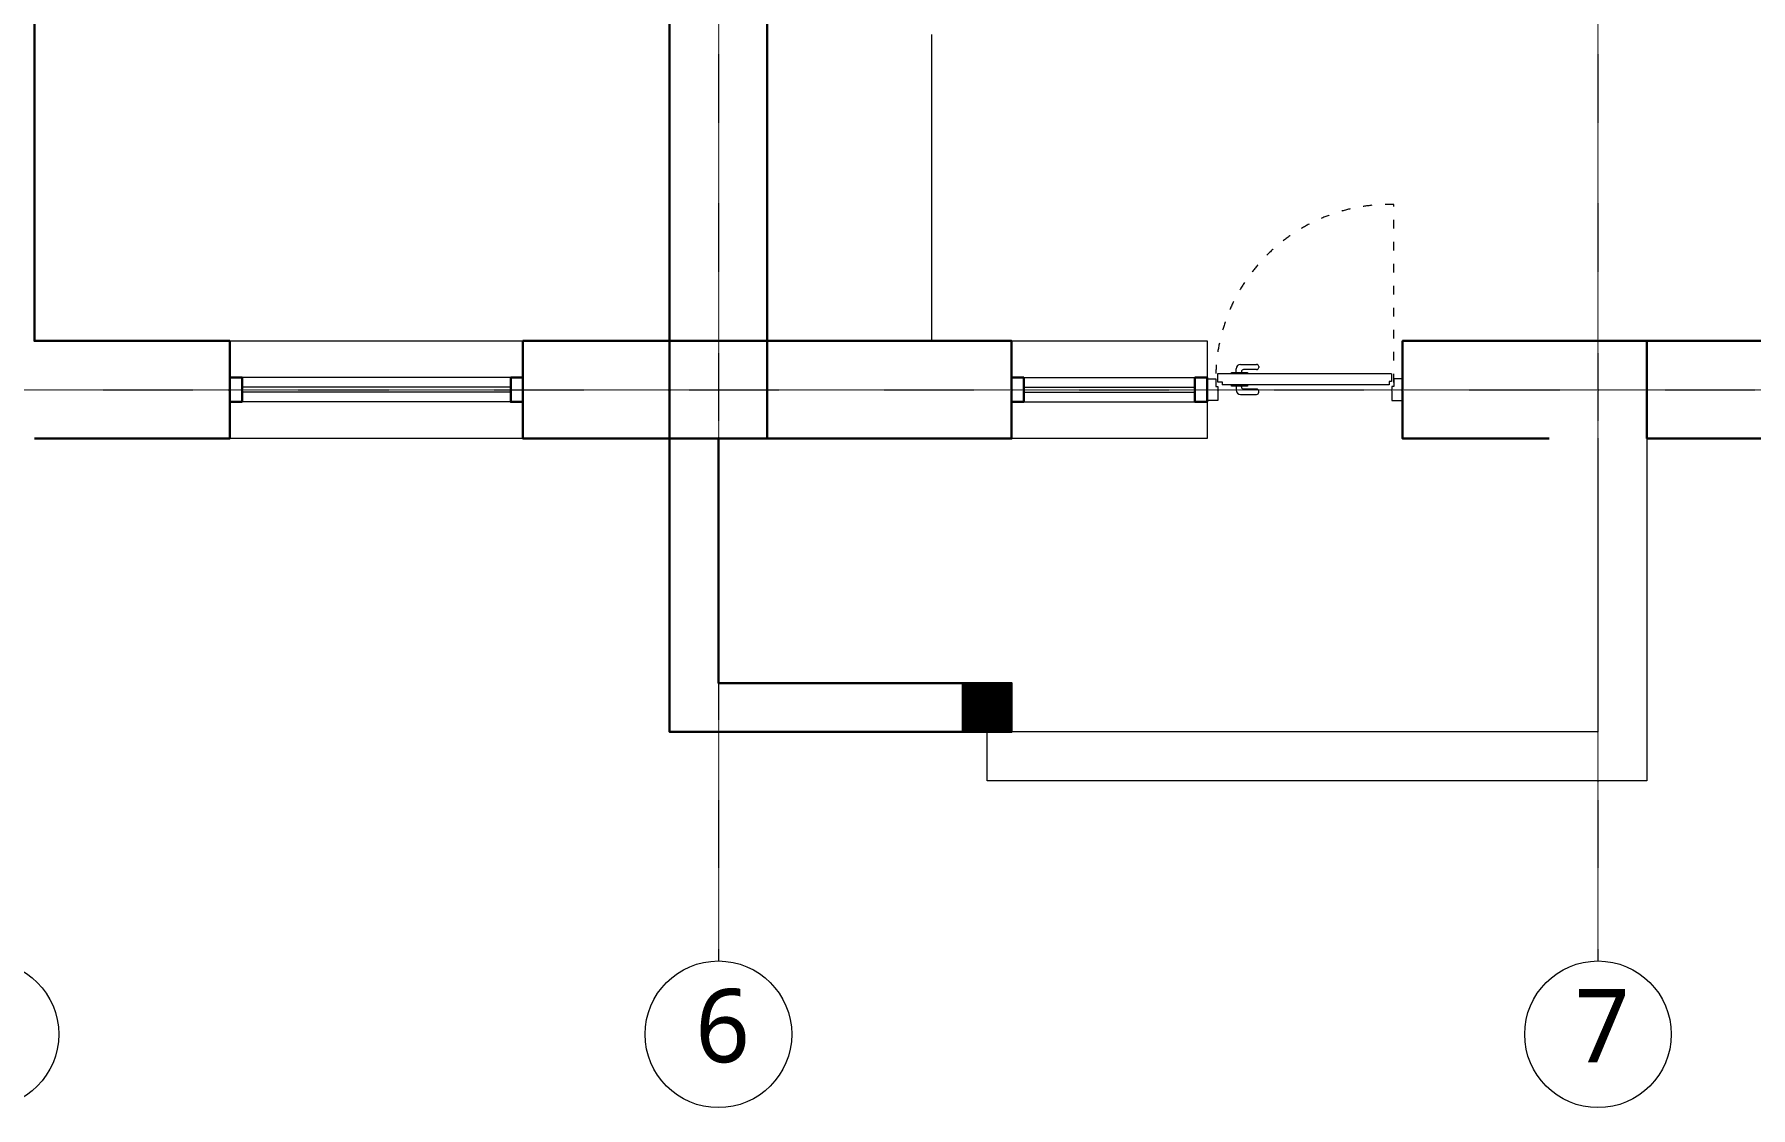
# Model space of a CAD drawing. Header units: millimetres. Extents: x 220309 to 250673, y 235861 to 255830.
# Drawn here: x 236499 to 243524, y 235861 to 240252 of the extents above; entities that cross this region are included whole.
import ezdxf
from ezdxf.enums import TextEntityAlignment as Align

# ---------------------------------------------------------------- set-up
doc = ezdxf.new("R2010")
doc.units = ezdxf.units.MM
doc.linetypes.add('ACAD_ISO03W100', pattern=[30, 12, -18])
doc.linetypes.add('DASHDOTX2', pattern=[2, 1, -0.5, 0, -0.5])
for name, color, linetype, lineweight in [('Axes', 40, 'DASHDOTX2', 9), ('Balcony', 7, 'Continuous', 40), ('Door', 59, 'Continuous', 9), ('furniture', 46, 'Continuous', 9), ('Line', 7, 'Continuous', 9), ('Profile', 4, 'Continuous', 15), ('Wall', 5, 'Continuous', 30), ('winows', 4, 'Continuous', 18)]:
    doc.layers.add(name, color=color, linetype=linetype, lineweight=lineweight)
doc.layers.add('hatch', color=254, linetype='Continuous')
doc.styles.add('Standard 1', font='segoeuil.ttf')

# ---------------------------------------------------------------- blocks, each defined once
blk = doc.blocks.new('q1')
at = {"layer": 'Door', "lineweight": 9}
for p, q in [((-680.9, 70), (-680.9, 86)), ((-663.1, 103.7), (-597.4, 103.7)), ((-659.6, 73.6), (-659.6, 70)), ((-597.4, 82.4), (-650.7, 82.4)), ((-588.5, 94.9), (-588.5, 91.3)), ((-45.3, 64.6), (-756.7, 64.6)), ((-756.7, 64.6), (-756.7, 31.8)), ((-756.7, 31.8), (-738.9, 31.8)), ((-738.9, 31.8), (-738.9, 20.2)), ((-54.2, 20.2), (-738.9, 20.2)), ((-699.8, 64.8), (-699.8, 70)), ((-699.8, 70), (-635.1, 70)), ((-699.8, 14), (-699.8, 20.2)), ((-635.1, 14), (-699.8, 14)), ((-680.9, 14), (-680.9, -1.1)), ((-659.6, 11.4), (-659.6, 14)), ((-597.4, 2.5), (-650.7, 2.5)), ((-635.1, 70), (-635.1, 64.8)), ((-635.1, 20.1), (-635.1, 14)), ((-45.3, 34.3), (-54.2, 34.3)), ((-54.2, 34.3), (-54.2, 20.2)), ((-45.3, 64.6), (-45.3, 34.3)), ((-663.1, -18.8), (-597.4, -18.8)), ((-588.5, -9.9), (-588.5, -6.4))]:
    blk.add_line(p, q, dxfattribs=at)
at = {"layer": 'Door', "linetype": 'ACAD_ISO03W100', "lineweight": 9, "ltscale": 3}
blk.add_lwpolyline([(-35.6, 29), (-35.6, 757.9)], dxfattribs=at)
at = {"layer": 'Door', "lineweight": 9}
for points in [[(-800, 44.4), (-764.4, 44.4), (-764.4, 13.6), (-755.6, 13.6), (-755.6, -44.4), (-800, -44.4)], [(0, 44.4), (-35.6, 44.4), (-35.6, 13.6), (-44.4, 13.6), (-44.4, -44.4), (0, -44.4)]]:
    blk.add_lwpolyline(points, close=True, dxfattribs=at)
at = {"layer": 'Door', "linetype": 'ACAD_ISO03W100', "lineweight": 9, "ltscale": 3}
blk.add_arc((-53.3, 47), 711.1, 88.56708, 180.20716, dxfattribs=at)
at = {"layer": 'Door', "lineweight": 9}
for centre, radius, start, end in [((-663.1, 86), 17.8, 90, 180), ((-650.7, 73.6), 8.89, 90, 180), ((-597.4, 94.9), 8.89, 0, 90), ((-597.4, 91.3), 8.89, 270, 0), ((-650.7, 11.4), 8.89, 180, 270), ((-597.4, -6.4), 8.89, 0, 90), ((-663.1, -1.1), 17.8, 180, 270), ((-597.4, -9.9), 8.89, 270, 0)]:
    blk.add_arc(centre, radius, start, end, dxfattribs=at)

msp = doc.modelspace()

# ---------------------------------------------------------------- hatches: boundary and pattern name
at = {"layer": 'hatch', "lineweight": 9}
h = msp.add_hatch(dxfattribs=at)
h.set_pattern_fill('ANSI31', color=256, scale=10)
h.set_pattern_definition([(45, (-2262454.344, -1105455.488), (-0.8838834765, 0.8838834765), [])])
h.paths.add_polyline_path([(232099.2, 237598), (231899.2, 237598), (231899.2, 237398), (232099.2, 237398)])
h.paths.add_polyline_path([(240499.2, 237598), (240299.2, 237598), (240299.2, 237398), (240499.2, 237398)])

# ---------------------------------------------------------------- linework, layer by layer
at = {"layer": 'Axes', "linetype": 'DASHDOTX2', "lineweight": 9, "ltscale": 2}
for p, q in [((239299.2, 255830), (239299.2, 236461.1)), ((242899.2, 255830), (242899.2, 236461.1))]:
    msp.add_line(p, q, dxfattribs=at)
msp.add_lwpolyline([(220908.5, 238798), (250673.2, 238798)], dxfattribs=at)
at = {"layer": 'Axes', "color": 18, "linetype": 'Continuous', "ltscale": 200, "true_color": 0x000000}
for centre in [(236299.2, 236161.1), (239299.2, 236161.1), (242899.2, 236161.1)]:
    msp.add_circle(centre, 300, dxfattribs=at)
at = {"layer": 'Balcony', "lineweight": 9}
for points in [[(243099.2, 238598), (243099.2, 237198), (240399.2, 237198), (240399.2, 237398)], [(242899.2, 238598), (242899.2, 237398), (240499.2, 237398)]]:
    msp.add_lwpolyline(points, dxfattribs=at)
at = {"layer": 'furniture', "lineweight": 9}
msp.add_lwpolyline([(240171.3, 240251.9), (240171.3, 238998)], dxfattribs=at)
at = {"layer": 'Line'}
msp.add_lwpolyline([(240499.2, 238998), (241299.2, 238998), (241299.2, 238598), (240499.2, 238598)], dxfattribs=at)
at = {"layer": 'Profile', "linetype": 'Continuous', "ltscale": 5}
for p, q in [((238449.2, 238848), (237299.2, 238848)), ((240549.2, 238848), (241299.2, 238848)), ((238449.2, 238748), (237299.2, 238748)), ((240549.2, 238748), (241299.2, 238748))]:
    msp.add_line(p, q, dxfattribs=at)
at = {"layer": 'Profile', "color": 7, "linetype": 'Continuous', "ltscale": 5}
msp.add_lwpolyline([(238499.2, 238598), (237299.2, 238598), (237299.2, 238998), (238499.2, 238998)], close=True, dxfattribs=at)
at = {"layer": 'Profile', "linetype": 'Continuous', "lineweight": 30, "ltscale": 5}
for points in [[(237349.2, 238748), (237299.2, 238748), (237299.2, 238848), (237349.2, 238848)], [(238499.2, 238748), (238449.2, 238748), (238449.2, 238848), (238499.2, 238848)], [(240499.2, 238748), (240549.2, 238748), (240549.2, 238848), (240499.2, 238848)], [(241249.2, 238748), (241299.2, 238748), (241299.2, 238848), (241249.2, 238848)]]:
    msp.add_lwpolyline(points, close=True, dxfattribs=at)
at = {"layer": 'Wall'}
for points in [[(236499.2, 245198), (236499.2, 238998), (237299.2, 238998), (237299.2, 238598), (236499.2, 238598)], [(239099.2, 245198), (239099.2, 244398), (239099.2, 244398), (239099.2, 243698), (239099.2, 243698), (239099.2, 238998), (238499.2, 238998), (238499.2, 238598), (239099.2, 238598)], [(239499.2, 238598), (240499.2, 238598), (240499.2, 238998), (239499.2, 238998), (239499.2, 245198)], [(243099.2, 238598), (243099.2, 238998), (242099.2, 238998), (242099.2, 238598), (242699.2, 238598)], [(243099.2, 238598), (243899.2, 238598), (243899.2, 238998), (243099.2, 238998)], [(239099.2, 238598), (239099.2, 237398), (240299.2, 237398)], [(240299.2, 237598), (239299.2, 237598), (239299.2, 238598)]]:
    msp.add_lwpolyline(points, dxfattribs=at)
at = {"layer": 'Wall', "linetype": 'Continuous', "ltscale": 5}
for points in [[(239499.2, 238598), (239099.2, 238598), (239099.2, 238998), (239499.2, 238998)], [(240299.2, 237398), (240499.2, 237398), (240499.2, 237598), (240299.2, 237598)]]:
    msp.add_lwpolyline(points, close=True, dxfattribs=at)
at = {"layer": 'winows', "ltscale": 5}
for points in [[(238449.2, 238808), (237349.2, 238808)], [(238449.2, 238788), (237349.2, 238788)], [(240549.2, 238808), (241249.2, 238808)], [(240549.2, 238788), (241249.2, 238788)]]:
    msp.add_lwpolyline(points, dxfattribs=at)

# ---------------------------------------------------------------- block references
at = {"layer": 'Door', "lineweight": 60}
msp.add_blockref('q1', (242099.2, 238798), dxfattribs=at)

# ---------------------------------------------------------------- texts
at = {"layer": 'Axes', "color": 18, "ltscale": 200, "true_color": 0x000000, "style": 'Standard 1'}
for s, p in [('6', (239316.5, 236196.7)), ('7', (242916.5, 236196.7))]:
    msp.add_text(s, height=300, dxfattribs=at).set_placement(p, align=Align.MIDDLE_CENTER)

doc.saveas('drawing.dxf')
